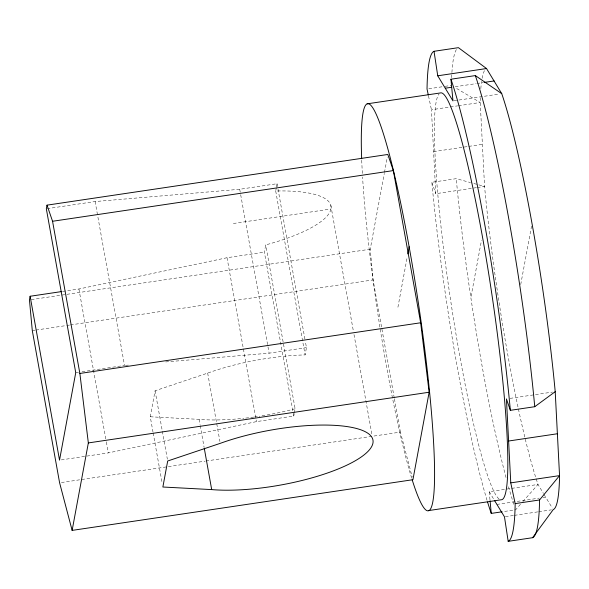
<?xml version="1.0" encoding="UTF-8"?>
<svg xmlns="http://www.w3.org/2000/svg" width="589" height="589" viewBox="0 0 589 589"><rect width="100%" height="100%" fill="white"/><g stroke="black" fill="none" stroke-linecap="round" stroke-linejoin="round"><path stroke-width="0.44" stroke-dasharray="2.94 2.21" d="M153.007 432.09L150.261 416.776L155.084 390.765L207.667 373.102A99.151 27.897 -10.2 0 1 305.102 354.909L306.457 347.62L305.316 341.281M61.337 459.884L108.31 452.897L256.429 421.621L293.771 416.062L264.365 252.173L265.72 244.884A99.151 27.897 -10.2 0 0 330.944 208.992A99.151 27.897 -10.2 0 0 275.704 191.013L276.3 187.773M276.455 186.963L277.051 183.724L239.716 189.283L95.123 201.541L47.238 208.661M293.771 416.062L294.22 413.633M294.367 412.823L295.118 408.773L265.72 244.884M394.255 397.884L373.095 279.915L370.245 249.213L384.293 173.416M384.462 172.511L387.304 157.167M397.928 307.2L407.301 256.635M471.104 296.311L481.478 240.334M520.72 284.568L531.543 226.154M520.485 504.302L515.647 509.779L502.999 511.664M522.899 501.563L538.022 484.445A223.098 22.596 81.5 0 1 484.563 186.441L480.226 102.493A223.098 22.596 81.5 0 1 480.403 96.059M62.648 291.422L78.911 289L227.03 257.724L264.365 252.173M428.844 88.755L444.202 86.473M445.1 86.34L451.424 85.398M455.268 86.723L476.045 83.638M476.95 83.498L483.274 82.563M453.869 100.793L499.045 94.078M476.427 187.648L435.772 193.7L431.442 109.753L449.51 107.065M450.416 106.933L457.638 105.858M458.544 105.718L480.226 102.493L455.319 87.709M433.578 151.616L467.909 146.506M468.815 146.374L482.362 144.357M487.037 500.297A247.888 25.113 81.5 0 1 431.847 182.295L456.239 178.666L470.397 182.553M233.369 223.503L330.944 208.992M477.333 187.516L484.563 186.441L471.288 182.796M31.269 299.632L370.245 249.213M32.299 330.606L35.023 330.201M35.936 330.068L65.924 325.607M66.837 325.467L69.561 325.062M70.466 324.929L373.095 279.915M75.738 372.69L78.447 372.285M82.062 371.747L124.522 365.43L97.722 216.03M165.708 361.94L269.114 353.172L306.457 347.62M510.045 398.392L552.504 392.075M61.418 482.524L205.009 461.165M205.914 461.032L400.395 432.105L412.226 477.061M489.989 499.84L489.238 491.697L538.022 484.445L543.411 493.427M496.873 504.427L539.333 498.11M542.948 497.572L545.657 497.168L552.305 508.027M505.377 516.7L513.505 515.485M514.411 515.353L537.897 511.856M538.802 511.723L551.451 509.846M125.442 365.357L130.014 364.966M150.261 416.776L199.089 419.361A99.151 27.897 -10.2 0 0 243.787 418.293M543.861 494.171L545.657 497.168M489.238 491.697L494.178 499.936M431.847 182.295L435.772 193.7M428.505 95.933L431.442 109.753M394.416 398.782L400.395 432.105M330.812 205.311L353.356 330.966M354.004 334.581L372.005 434.925M277.051 183.724L277.868 188.252M278.03 189.157L305.154 340.376M275.704 191.013L305.102 354.909M239.716 189.283L240.526 193.803M240.687 194.709L267.818 345.927M267.98 346.833L269.114 353.172M227.03 257.724L256.429 421.621M207.667 373.102L219.94 441.536M199.089 419.361L200.061 424.765M200.223 425.663L204.096 447.279M155.084 390.765L162.189 430.39M162.35 431.288L167.364 459.206M153.169 432.989L162.218 483.414M95.123 201.541L97.56 215.125M78.911 289L106.204 441.124M106.366 442.03L108.31 452.897M499.023 499.001A205.745 20.843 81.5 0 1 450.254 297.791A205.745 20.843 81.5 0 1 439.099 93.916M411.652 478.15A205.745 20.843 81.5 0 1 362.574 176.987M362.36 173.46A205.745 20.843 81.5 0 1 361.698 159.663M480.823 88.703A223.098 22.596 81.5 0 1 481.588 81.4M482.082 78.337A223.098 22.596 81.5 0 1 484.931 69.914M513.829 504.331A247.888 25.113 81.5 0 1 507.961 484.673M506.017 477.524A247.888 25.113 81.5 0 1 456.239 178.666M451.645 77.726A247.888 25.113 81.5 0 1 451.866 73.338M451.918 72.499A247.888 25.113 81.5 0 1 456.659 49.189M295.118 408.773A99.151 27.897 -10.2 0 1 259.072 416.29M257.371 416.548A99.151 27.897 -10.2 0 1 254.639 416.946M253.726 417.071A99.151 27.897 -10.2 0 1 244.678 418.197"/><path stroke-width="0.88" d="M30.127 296.26L29.45 299.904L32.299 330.606L59.599 482.789L72.13 530.394L412.926 479.704L429.138 392.237L420.656 322.772L393.356 170.589L387.805 154.465L47.01 205.149L46.332 208.793L75.738 372.69L59.526 460.149L30.127 296.26L61.742 291.555M72.13 530.394L88.343 442.928L79.868 373.463L52.561 221.273L47.01 205.149M407.802 253.925L409.141 246.703M494.627 500.679L504.471 516.833L508.182 541.335L532.574 537.705L553.255 509.573A223.098 22.596 81.5 0 0 559.55 475.617L555.213 391.678A223.098 22.596 81.5 0 0 501.754 93.673L486.521 68.538L458.419 47.665L434.027 51.295A247.888 25.113 81.5 0 0 427.032 89.027L428.321 95.072M532.574 537.705A247.888 25.113 81.5 0 0 539.561 499.973L559.55 475.617L510.766 482.877L515.169 503.602A247.888 25.113 81.5 0 1 508.182 541.335M510.766 482.877L506.43 398.93L510.354 410.334L534.746 406.704L555.213 391.678M434.027 51.295L437.737 75.797L486.521 68.538M437.737 75.797L452.97 100.925L450.953 79.22L475.345 75.591L501.754 93.673M445.328 88.203L451.653 87.26M484.18 82.423L494.119 80.951M367.153 103.833L440.329 92.952A205.745 20.843 81.5 0 1 490.954 288.176A205.745 20.843 81.5 0 1 501.88 499.678L428.704 510.567M52.561 221.273L393.356 170.589M79.868 373.463L420.656 322.772M88.343 442.928L429.138 392.237M508.624 441.014L557.415 433.754M515.169 503.602L539.561 499.973M487.574 502.064A247.888 25.113 81.5 0 0 491.255 513.409L502.093 511.797M211.694 489.599L162.866 487.015L167.688 461.003L220.264 443.34A99.151 27.897 -10.2 0 1 350.963 427.239A99.151 27.897 -10.2 0 1 343.659 466.635A99.151 27.897 -10.2 0 1 211.694 489.599L204.258 448.177M490.077 500.746L491.255 513.409M361.668 158.75A205.745 20.843 81.5 0 1 389.682 155.629A205.745 20.843 81.5 0 1 432.76 429.388A205.745 20.843 81.5 0 1 412.212 479.939M475.345 75.591A247.888 25.113 81.5 0 1 534.746 406.704M450.953 79.22A247.888 25.113 81.5 0 1 510.354 410.334"/></g></svg>
